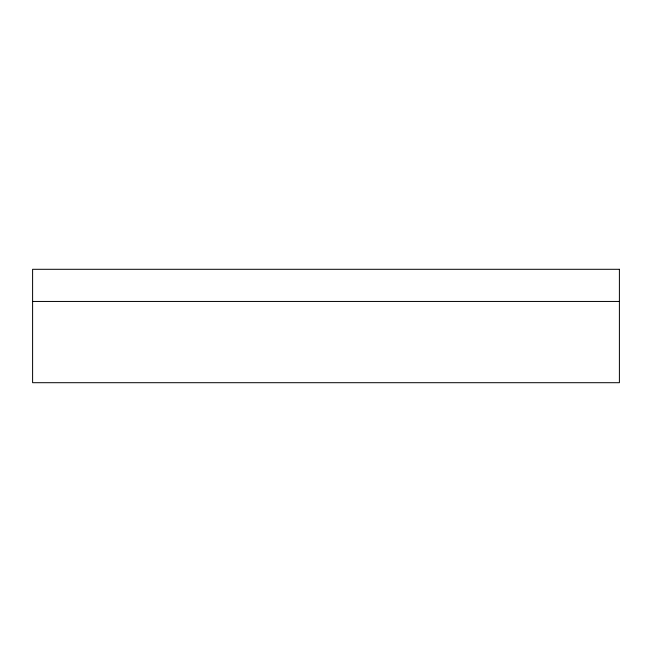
<?xml version="1.0" encoding="UTF-8"?>
<svg xmlns="http://www.w3.org/2000/svg" width="652" height="652" viewBox="0 0 652 652"><rect width="100%" height="100%" fill="white"/><g stroke="black" fill="none" stroke-linecap="round" stroke-linejoin="round"><path stroke-width="0.98" d="M32.6 301.452L619.4 301.452M619.4 269.3L32.6 269.3L32.6 382.7L619.4 382.7L619.4 269.3"/></g></svg>
